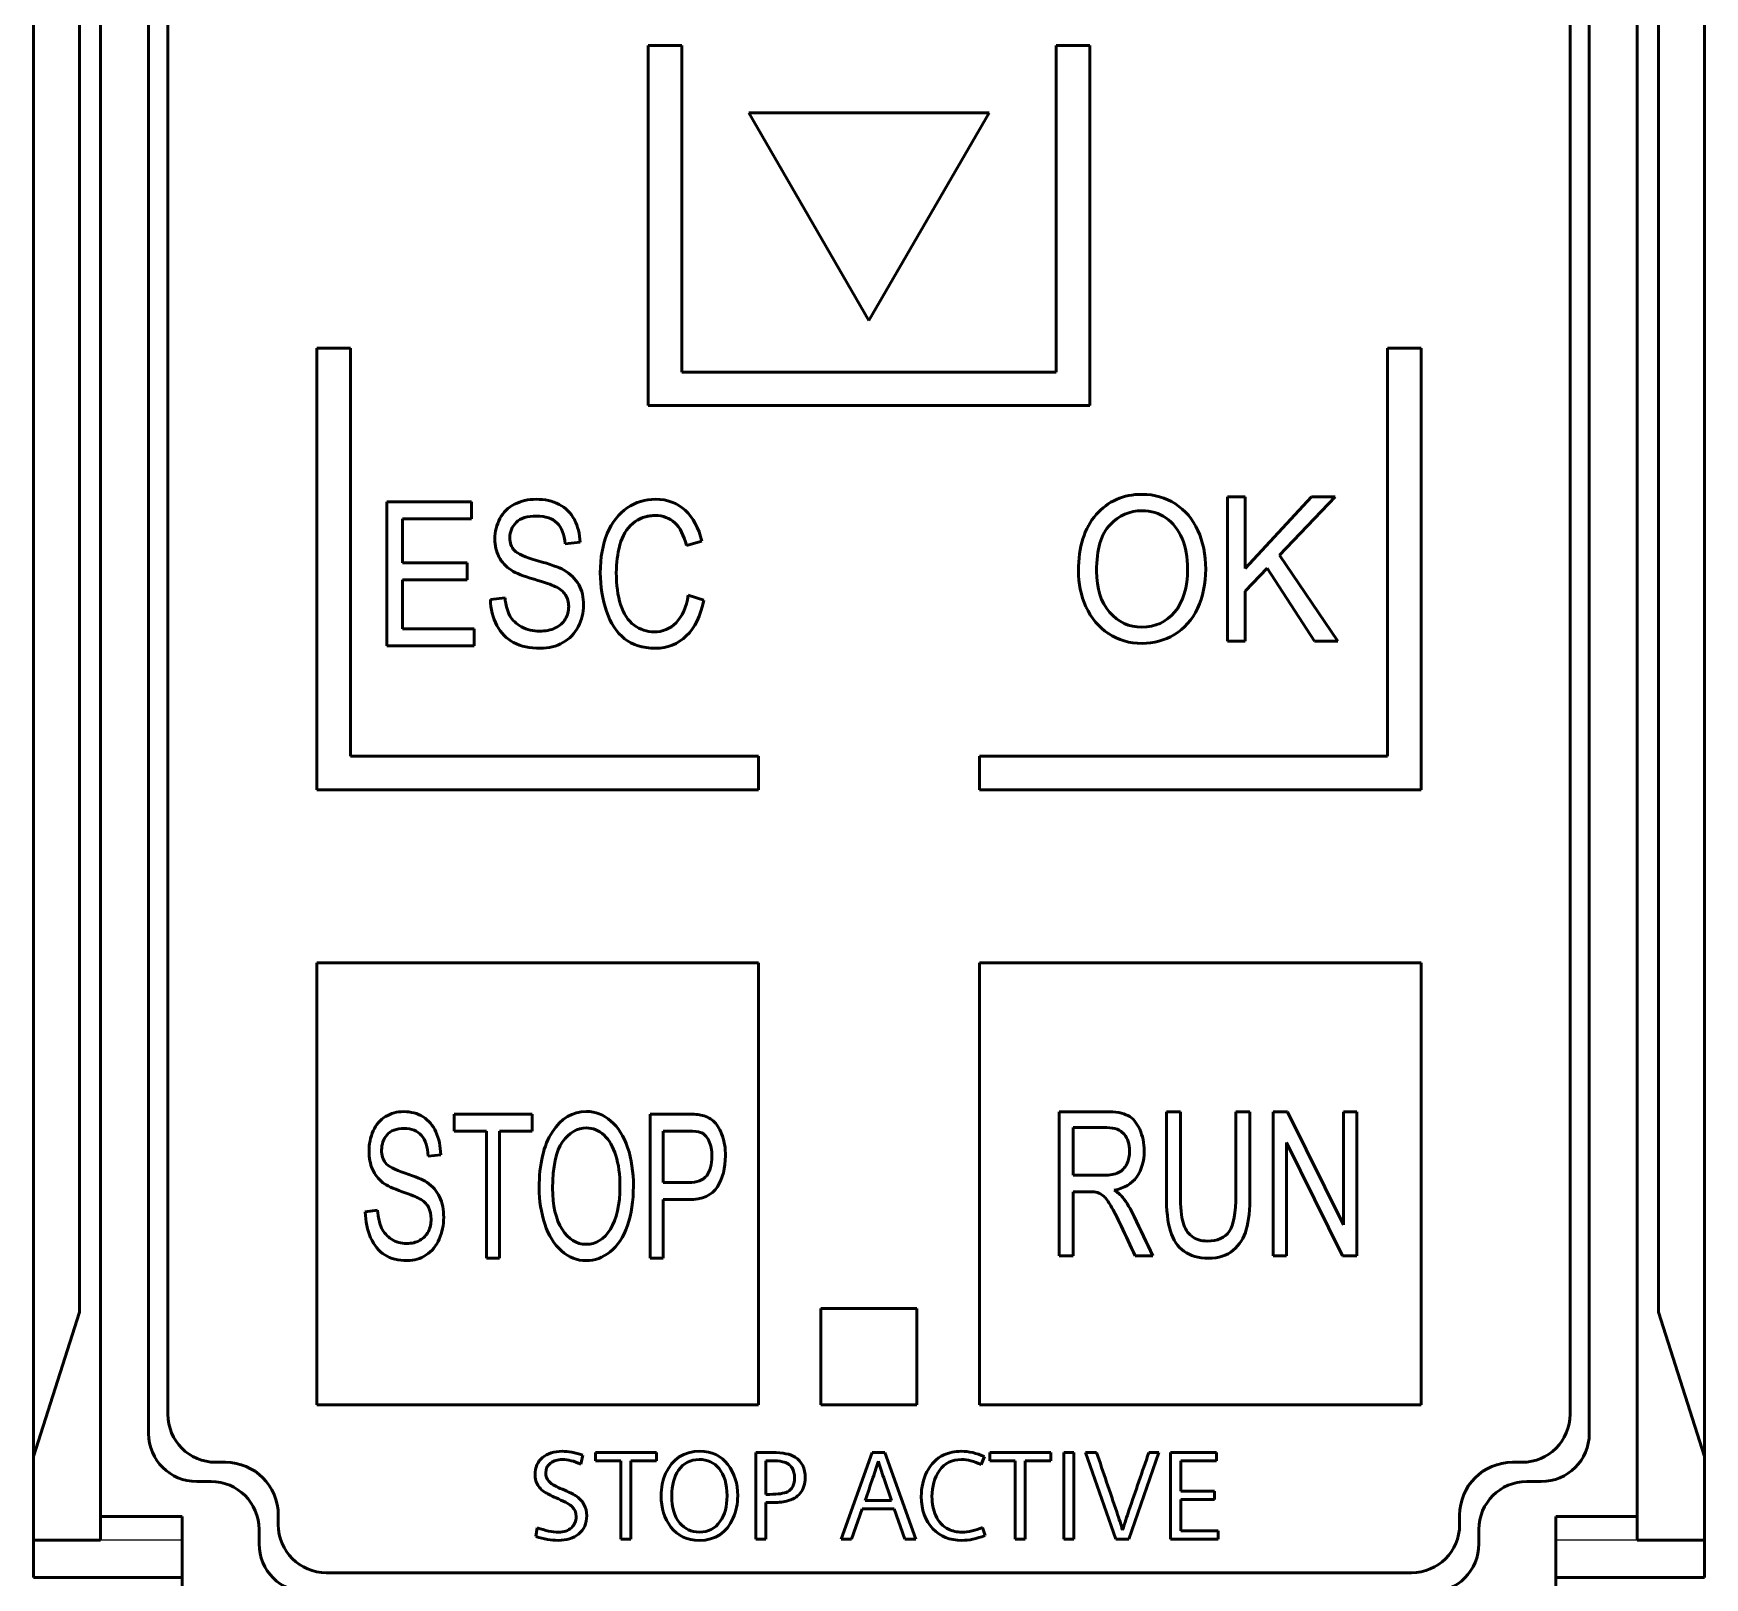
# Model space of a CAD drawing. Header units: millimetres. Extents: x 6750 to 121550, y -28210 to 66060.
# Drawn here: x 15995.78 to 16030.58, y 16086.53 to 16118.68 of the extents above; entities that cross this region are included whole.
import ezdxf

# ---------------------------------------------------------------- set-up
doc = ezdxf.new("R2010")
doc.units = ezdxf.units.MM
doc.layers.add('1', color=7, linetype='Continuous')

# ---------------------------------------------------------------- blocks, each defined once
blk = doc.blocks.new('s7-1513')
at = {"layer": '1', "color": 7, "linetype": 'Continuous', "lineweight": 50}
for p, q in [((15387.52, 16277.679), (15387.52, 16330.509)), ((15419.52, 16277.679), (15419.52, 16330.509)), ((15386.12, 16278.933), (15386.12, 16329.585)), ((15420.92, 16329.585), (15420.92, 16278.933)), ((15388.52, 16328.509), (15388.52, 16279.409)), ((15418.52, 16279.409), (15418.52, 16328.509)), ((15388.92, 16328.109), (15388.92, 16279.809)), ((15418.12, 16279.809), (15418.12, 16328.109)), ((15387.08, 16281.933), (15387.08, 16314.549)), ((15419.96, 16281.933), (15419.96, 16314.549)), ((15398.92, 16308.309), (15399.62, 16308.309)), ((15398.92, 16300.809), (15398.92, 16308.309)), ((15399.62, 16308.309), (15399.62, 16301.509)), ((15407.42, 16301.509), (15407.42, 16308.309)), ((15407.42, 16308.309), (15408.12, 16308.309)), ((15408.12, 16308.309), (15408.12, 16300.809)), ((15401.02, 16306.909), (15403.52, 16302.579)), ((15406.02, 16306.909), (15401.02, 16306.909)), ((15403.52, 16302.579), (15406.02, 16306.909)), ((15392.02, 16302.009), (15392.02, 16292.809)), ((15392.72, 16302.009), (15392.02, 16302.009)), ((15392.72, 16293.509), (15392.72, 16302.009)), ((15415.02, 16302.009), (15414.32, 16302.009)), ((15414.32, 16302.009), (15414.32, 16293.509)), ((15415.02, 16292.809), (15415.02, 16302.009)), ((15399.62, 16301.509), (15407.42, 16301.509)), ((15408.12, 16300.809), (15398.92, 16300.809)), ((15393.481, 16295.809), (15393.481, 16298.809)), ((15393.481, 16298.809), (15395.244, 16298.809)), ((15395.244, 16298.809), (15395.244, 16298.455)), ((15410.989, 16298.909), (15411.356, 16298.909)), ((15410.989, 16295.909), (15410.989, 16298.909)), ((15411.356, 16297.421), (15412.733, 16298.909)), ((15411.356, 16298.909), (15411.356, 16297.421)), ((15412.067, 16297.694), (15413.23, 16298.909)), ((15413.23, 16298.909), (15412.067, 16297.694)), ((15412.733, 16298.909), (15413.23, 16298.909)), ((15413.23, 16298.909), (15413.23, 16298.909)), ((15393.803, 16298.455), (15393.803, 16298.455)), ((15393.803, 16298.455), (15395.244, 16298.455)), ((15393.803, 16298.455), (15393.803, 16297.536)), ((15395.244, 16298.455), (15393.803, 16298.455)), ((15395.244, 16298.455), (15395.244, 16298.455)), ((15395.729, 16298.033), (15395.729, 16298.033)), ((15397.195, 16297.935), (15397.504, 16297.964)), ((15397.504, 16297.964), (15397.195, 16297.935)), ((15397.195, 16297.935), (15397.195, 16297.935)), ((15397.504, 16297.964), (15397.504, 16297.964)), ((15399.721, 16297.895), (15400.039, 16297.987)), ((15400.039, 16297.987), (15399.721, 16297.895)), ((15399.721, 16297.895), (15399.721, 16297.895)), ((15400.039, 16297.987), (15400.039, 16297.987)), ((15393.803, 16297.536), (15395.152, 16297.536)), ((15395.152, 16297.536), (15395.152, 16297.184)), ((15412.067, 16297.694), (15413.281, 16295.909)), ((15396.076, 16297.381), (15396.076, 16297.381)), ((15397.925, 16297.332), (15397.925, 16297.332)), ((15407.881, 16297.37), (15407.881, 16297.37)), ((15410.532, 16297.405), (15410.532, 16297.405)), ((15411.356, 16296.949), (15411.81, 16297.427)), ((15411.81, 16297.427), (15411.356, 16296.949)), ((15411.81, 16297.427), (15412.797, 16295.909)), ((15411.81, 16297.427), (15411.81, 16297.427)), ((15412.797, 16295.909), (15411.81, 16297.427)), ((15393.803, 16297.184), (15393.803, 16297.184)), ((15393.803, 16297.184), (15395.152, 16297.184)), ((15393.803, 16297.184), (15393.803, 16296.163)), ((15395.152, 16297.184), (15393.803, 16297.184)), ((15395.152, 16297.184), (15395.152, 16297.184)), ((15396.98, 16297.047), (15396.98, 16297.047)), ((15399.758, 16296.861), (15400.081, 16296.761)), ((15411.356, 16296.949), (15411.356, 16296.949)), ((15411.356, 16296.949), (15411.356, 16295.909)), ((15395.637, 16296.773), (15395.941, 16296.806)), ((15395.637, 16296.773), (15395.637, 16296.773)), ((15397.577, 16296.656), (15397.577, 16296.656)), ((15400.081, 16296.761), (15400.081, 16296.761)), ((15408.039, 16296.621), (15408.039, 16296.621)), ((15393.803, 16296.163), (15395.3, 16296.163)), ((15395.3, 16296.163), (15395.3, 16295.809)), ((15395.77, 16296.234), (15395.77, 16296.234)), ((15393.481, 16295.809), (15395.3, 16295.809)), ((15395.3, 16295.809), (15393.481, 16295.809)), ((15393.481, 16295.809), (15393.481, 16295.809)), ((15395.3, 16295.809), (15395.3, 16295.809)), ((15410.989, 16295.909), (15410.989, 16295.909)), ((15410.989, 16295.909), (15411.356, 16295.909)), ((15411.356, 16295.909), (15410.989, 16295.909)), ((15411.356, 16295.909), (15411.356, 16295.909)), ((15412.797, 16295.909), (15413.281, 16295.909)), ((15412.797, 16295.909), (15412.797, 16295.909)), ((15413.281, 16295.909), (15412.797, 16295.909)), ((15413.281, 16295.909), (15413.281, 16295.909)), ((15401.22, 16293.509), (15392.72, 16293.509)), ((15401.22, 16292.809), (15401.22, 16293.509)), ((15414.32, 16293.509), (15405.82, 16293.509)), ((15405.82, 16293.509), (15405.82, 16292.809)), ((15392.02, 16292.809), (15401.22, 16292.809)), ((15405.82, 16292.809), (15415.02, 16292.809)), ((15392.02, 16289.209), (15392.02, 16280.009)), ((15401.22, 16289.209), (15392.02, 16289.209)), ((15401.22, 16280.009), (15401.22, 16289.209)), ((15405.82, 16289.209), (15405.82, 16280.009)), ((15415.02, 16289.209), (15405.82, 16289.209)), ((15415.02, 16280.009), (15415.02, 16289.209)), ((15396.508, 16286.059), (15394.881, 16286.059)), ((15394.881, 16286.059), (15394.881, 16285.705)), ((15396.508, 16285.705), (15396.508, 16286.059)), ((15398.964, 16286.059), (15398.964, 16283.059)), ((15407.481, 16286.109), (15407.481, 16283.109)), ((15410.005, 16286.109), (15409.713, 16286.109)), ((15410.005, 16286.109), (15410.005, 16286.109)), ((15411.453, 16286.109), (15411.16, 16286.109)), ((15411.16, 16286.109), (15411.16, 16284.378)), ((15411.453, 16286.109), (15411.453, 16286.109)), ((15411.937, 16286.109), (15411.937, 16283.109)), ((15412.238, 16286.109), (15411.937, 16286.109)), ((15413.4, 16283.754), (15412.238, 16286.109)), ((15413.681, 16286.109), (15413.4, 16286.109)), ((15413.4, 16286.109), (15413.4, 16283.754)), ((15413.681, 16283.109), (15413.681, 16286.109)), ((15395.557, 16285.705), (15394.881, 16285.705)), ((15394.881, 16285.705), (15394.881, 16285.705)), ((15394.881, 16285.705), (15395.557, 16285.705)), ((15395.557, 16285.705), (15395.557, 16285.705)), ((15395.557, 16285.705), (15395.557, 16283.059)), ((15395.829, 16285.705), (15395.829, 16285.705)), ((15396.508, 16285.705), (15395.829, 16285.705)), ((15395.829, 16285.705), (15396.508, 16285.705)), ((15395.829, 16283.059), (15395.829, 16285.705)), ((15396.508, 16285.705), (15396.508, 16285.705)), ((15399.236, 16284.633), (15399.236, 16285.705)), ((15407.773, 16284.785), (15407.773, 16285.778)), ((15412.218, 16283.109), (15412.218, 16285.467)), ((15412.218, 16285.467), (15412.218, 16285.467)), ((15413.38, 16283.109), (15412.218, 16285.467)), ((15412.218, 16285.467), (15413.38, 16283.109)), ((15393.109, 16285.283), (15393.109, 16285.283)), ((15394.602, 16285.214), (15394.342, 16285.185)), ((15394.342, 16285.185), (15394.602, 16285.214)), ((15394.342, 16285.185), (15394.342, 16285.185)), ((15394.602, 16285.214), (15394.602, 16285.214)), ((15400.531, 16285.191), (15400.531, 16285.191)), ((15409.25, 16285.29), (15409.25, 16285.29)), ((15393.4, 16284.631), (15393.4, 16284.631)), ((15396.652, 16284.52), (15396.652, 16284.52)), ((15398.615, 16284.555), (15398.615, 16284.555)), ((15407.773, 16283.109), (15407.773, 16284.441)), ((15408.276, 16284.427), (15408.276, 16284.427)), ((15411.453, 16284.376), (15411.453, 16284.376)), ((15393.287, 16284.056), (15393.031, 16284.023)), ((15393.031, 16284.023), (15393.031, 16284.023)), ((15394.161, 16284.297), (15394.161, 16284.297)), ((15399.236, 16283.059), (15399.236, 16284.279)), ((15394.664, 16283.906), (15394.664, 16283.906)), ((15396.77, 16283.771), (15396.77, 16283.771)), ((15393.143, 16283.484), (15393.143, 16283.484)), ((15395.829, 16283.059), (15395.557, 16283.059)), ((15395.557, 16283.059), (15395.829, 16283.059)), ((15395.557, 16283.059), (15395.557, 16283.059)), ((15395.829, 16283.059), (15395.829, 16283.059)), ((15399.236, 16283.059), (15398.964, 16283.059)), ((15398.964, 16283.059), (15399.236, 16283.059)), ((15398.964, 16283.059), (15398.964, 16283.059)), ((15399.236, 16283.059), (15399.236, 16283.059)), ((15407.773, 16283.109), (15407.481, 16283.109)), ((15407.481, 16283.109), (15407.481, 16283.109)), ((15407.481, 16283.109), (15407.773, 16283.109)), ((15407.773, 16283.109), (15407.773, 16283.109)), ((15409.431, 16283.109), (15409.062, 16283.109)), ((15409.062, 16283.109), (15409.062, 16283.109)), ((15409.062, 16283.109), (15409.431, 16283.109)), ((15409.431, 16283.109), (15409.431, 16283.109)), ((15411.937, 16283.109), (15411.937, 16283.109)), ((15412.218, 16283.109), (15411.937, 16283.109)), ((15411.937, 16283.109), (15412.218, 16283.109)), ((15412.218, 16283.109), (15412.218, 16283.109)), ((15413.681, 16283.109), (15413.38, 16283.109)), ((15413.38, 16283.109), (15413.681, 16283.109)), ((15413.38, 16283.109), (15413.38, 16283.109)), ((15413.681, 16283.109), (15413.681, 16283.109)), ((15387.08, 16281.933), (15386.12, 16278.933)), ((15402.52, 16282.009), (15402.52, 16280.009)), ((15404.52, 16282.009), (15402.52, 16282.009)), ((15404.52, 16280.009), (15404.52, 16282.009)), ((15420.92, 16278.933), (15419.96, 16281.933)), ((15392.02, 16280.009), (15401.22, 16280.009)), ((15402.52, 16280.009), (15404.52, 16280.009)), ((15405.82, 16280.009), (15415.02, 16280.009)), ((15386.12, 16277.19), (15386.12, 16278.933)), ((15389.92, 16278.809), (15390.12, 16278.809)), ((15397.517, 16278.771), (15397.559, 16278.958)), ((15397.559, 16278.958), (15397.517, 16278.771)), ((15397.517, 16278.771), (15397.517, 16278.771)), ((15397.559, 16278.958), (15397.559, 16278.958)), ((15397.825, 16279.013), (15399.094, 16279.013)), ((15397.825, 16278.841), (15397.825, 16279.013)), ((15397.825, 16278.841), (15398.352, 16278.841)), ((15397.825, 16278.841), (15397.825, 16278.841)), ((15398.352, 16278.841), (15397.825, 16278.841)), ((15398.352, 16278.841), (15398.352, 16278.841)), ((15398.352, 16277.209), (15398.352, 16278.841)), ((15398.56, 16278.841), (15398.56, 16278.841)), ((15398.56, 16278.841), (15399.094, 16278.841)), ((15399.094, 16278.841), (15398.56, 16278.841)), ((15398.56, 16278.841), (15398.56, 16277.209)), ((15399.094, 16279.013), (15399.094, 16278.841)), ((15399.094, 16278.841), (15399.094, 16278.841)), ((15401.162, 16277.209), (15401.162, 16279.013)), ((15401.371, 16278.841), (15401.371, 16278.142)), ((15402.944, 16277.209), (15403.585, 16279.013)), ((15403.585, 16279.013), (15403.849, 16279.013)), ((15403.715, 16278.835), (15403.715, 16278.835)), ((15403.849, 16279.013), (15404.495, 16277.209)), ((15405.859, 16278.76), (15405.926, 16278.927)), ((15405.926, 16278.927), (15405.859, 16278.76)), ((15405.859, 16278.76), (15405.859, 16278.76)), ((15405.926, 16278.927), (15405.926, 16278.927)), ((15406.036, 16279.013), (15407.305, 16279.013)), ((15406.036, 16278.841), (15406.036, 16279.013)), ((15406.036, 16278.841), (15406.563, 16278.841)), ((15406.036, 16278.841), (15406.036, 16278.841)), ((15406.563, 16278.841), (15406.036, 16278.841)), ((15406.563, 16278.841), (15406.563, 16278.841)), ((15406.563, 16277.209), (15406.563, 16278.841)), ((15406.772, 16278.841), (15406.772, 16278.841)), ((15406.772, 16278.841), (15407.305, 16278.841)), ((15406.772, 16278.841), (15406.772, 16277.209)), ((15407.305, 16278.841), (15406.772, 16278.841)), ((15407.305, 16279.013), (15407.305, 16278.841)), ((15407.305, 16278.841), (15407.305, 16278.841)), ((15407.576, 16277.209), (15407.576, 16279.013)), ((15407.576, 16279.013), (15407.785, 16279.013)), ((15407.785, 16279.013), (15407.785, 16277.209)), ((15408.029, 16279.013), (15408.658, 16277.209)), ((15408.029, 16279.013), (15408.029, 16279.013)), ((15408.029, 16279.013), (15408.259, 16279.013)), ((15408.658, 16277.209), (15408.029, 16279.013)), ((15408.929, 16277.209), (15409.557, 16279.013)), ((15409.557, 16279.013), (15408.929, 16277.209)), ((15409.348, 16279.013), (15409.557, 16279.013)), ((15409.557, 16279.013), (15409.557, 16279.013)), ((15409.802, 16279.013), (15410.755, 16279.013)), ((15409.802, 16277.209), (15409.802, 16279.013)), ((15410.011, 16278.841), (15410.011, 16278.841)), ((15410.011, 16278.841), (15410.755, 16278.841)), ((15410.011, 16278.841), (15410.011, 16278.21)), ((15410.755, 16278.841), (15410.011, 16278.841)), ((15410.755, 16279.013), (15410.755, 16278.841)), ((15410.755, 16278.841), (15410.755, 16278.841)), ((15416.92, 16278.809), (15417.12, 16278.809)), ((15420.92, 16277.19), (15420.92, 16278.933)), ((15389.52, 16278.409), (15389.82, 16278.409)), ((15396.568, 16278.551), (15396.568, 16278.551)), ((15402.192, 16278.487), (15402.192, 16278.487)), ((15403.826, 16278.487), (15403.986, 16278.012)), ((15403.826, 16278.487), (15403.826, 16278.487)), ((15403.986, 16278.012), (15403.826, 16278.487)), ((15417.22, 16278.409), (15417.52, 16278.409)), ((15396.79, 16278.174), (15396.79, 16278.174)), ((15399.192, 16278.112), (15399.192, 16278.112)), ((15400.787, 16278.112), (15400.787, 16278.112)), ((15401.371, 16278.142), (15401.456, 16278.142)), ((15402.09, 16278.165), (15402.09, 16278.165)), ((15404.61, 16278.098), (15404.61, 16278.098)), ((15410.011, 16278.21), (15410.718, 16278.21)), ((15410.718, 16278.21), (15410.718, 16278.038)), ((15391.22, 16277.709), (15391.22, 16277.509)), ((15397.341, 16277.884), (15397.341, 16277.884)), ((15401.371, 16277.97), (15401.371, 16277.209)), ((15403.155, 16277.209), (15403.376, 16277.841)), ((15403.376, 16277.841), (15403.155, 16277.209)), ((15403.376, 16277.841), (15404.048, 16277.841)), ((15403.376, 16277.841), (15403.376, 16277.841)), ((15404.048, 16277.841), (15403.376, 16277.841)), ((15403.439, 16278.012), (15403.986, 16278.012)), ((15404.048, 16277.841), (15404.27, 16277.209)), ((15404.27, 16277.209), (15404.048, 16277.841)), ((15404.048, 16277.841), (15404.048, 16277.841)), ((15410.011, 16278.038), (15410.011, 16278.038)), ((15410.011, 16278.038), (15410.718, 16278.038)), ((15410.011, 16278.038), (15410.011, 16277.381)), ((15410.718, 16278.038), (15410.011, 16278.038)), ((15410.718, 16278.038), (15410.718, 16278.038)), ((15415.82, 16277.509), (15415.82, 16277.709)), ((15389.22, 16277.679), (15387.52, 16277.679)), ((15389.22, 16277.679), (15389.22, 16275.109)), ((15390.82, 16277.409), (15390.82, 16277.109)), ((15396.586, 16277.264), (15396.613, 16277.446)), ((15397.643, 16277.694), (15397.643, 16277.694)), ((15399.397, 16277.46), (15399.397, 16277.46)), ((15405.884, 16277.451), (15405.937, 16277.284)), ((15410.011, 16277.381), (15410.793, 16277.381)), ((15410.793, 16277.381), (15410.793, 16277.209)), ((15416.22, 16277.109), (15416.22, 16277.409)), ((15417.82, 16277.679), (15417.82, 16275.109)), ((15419.52, 16277.679), (15417.82, 16277.679)), ((15386.12, 16276.409), (15386.12, 16277.19)), ((15387.52, 16277.19), (15386.12, 16277.19)), ((15396.586, 16277.264), (15396.586, 16277.264)), ((15398.352, 16277.209), (15398.352, 16277.209)), ((15398.352, 16277.209), (15398.56, 16277.209)), ((15398.56, 16277.209), (15398.352, 16277.209)), ((15398.56, 16277.209), (15398.56, 16277.209)), ((15401.162, 16277.209), (15401.162, 16277.209)), ((15401.162, 16277.209), (15401.371, 16277.209)), ((15401.371, 16277.209), (15401.162, 16277.209)), ((15401.371, 16277.209), (15401.371, 16277.209)), ((15402.944, 16277.209), (15402.944, 16277.209)), ((15402.944, 16277.209), (15403.155, 16277.209)), ((15403.155, 16277.209), (15402.944, 16277.209)), ((15403.155, 16277.209), (15403.155, 16277.209)), ((15404.27, 16277.209), (15404.495, 16277.209)), ((15404.495, 16277.209), (15404.27, 16277.209)), ((15404.27, 16277.209), (15404.27, 16277.209)), ((15404.495, 16277.209), (15404.495, 16277.209)), ((15405.937, 16277.284), (15405.937, 16277.284)), ((15406.563, 16277.209), (15406.772, 16277.209)), ((15406.772, 16277.209), (15406.563, 16277.209)), ((15406.563, 16277.209), (15406.563, 16277.209)), ((15406.772, 16277.209), (15406.772, 16277.209)), ((15407.576, 16277.209), (15407.785, 16277.209)), ((15407.785, 16277.209), (15407.576, 16277.209)), ((15407.576, 16277.209), (15407.576, 16277.209)), ((15407.785, 16277.209), (15407.785, 16277.209)), ((15408.658, 16277.209), (15408.929, 16277.209)), ((15408.658, 16277.209), (15408.658, 16277.209)), ((15408.929, 16277.209), (15408.658, 16277.209)), ((15408.929, 16277.209), (15408.929, 16277.209)), ((15409.802, 16277.209), (15409.802, 16277.209)), ((15409.802, 16277.209), (15410.793, 16277.209)), ((15410.793, 16277.209), (15409.802, 16277.209)), ((15410.793, 16277.209), (15410.793, 16277.209)), ((15420.92, 16277.19), (15419.52, 16277.19)), ((15420.92, 16276.409), (15420.92, 16277.19)), ((15386.12, 16276.409), (15389.22, 16276.409)), ((15392.22, 16276.509), (15414.82, 16276.509)), ((15417.82, 16276.409), (15420.92, 16276.409))]:
    blk.add_line(p, q, dxfattribs=at)
for centre, radius, start, end in [((15389.92, 16279.809), 1, 180, 270), ((15417.12, 16279.809), 1, 270, 0), ((15389.52, 16279.409), 1, 180, 270), ((15417.52, 16279.409), 1, 270, 0), ((15390.12, 16277.709), 1.1, 0, 90), ((15416.92, 16277.709), 1.1, 90, 180), ((15389.82, 16277.409), 1, 0, 90), ((15417.22, 16277.409), 1, 90, 180), ((15392.22, 16277.509), 1, 180, 270), ((15414.82, 16277.509), 1, 270, 0), ((15391.82, 16277.109), 1, 180, 270), ((15415.22, 16277.109), 1, 270, 0)]:
    blk.add_arc(centre, radius, start, end, dxfattribs=at)
for points, knots in [([(15408.039, 16296.621), (15407.933, 16296.857), (15407.881, 16297.107), (15407.881, 16297.868), (15408.004, 16298.258), (15408.498, 16298.822), (15408.817, 16298.962), (15409.464, 16298.963), (15409.695, 16298.896), (15410.105, 16298.631), (15410.262, 16298.447), (15410.37, 16298.21)], [0, 0, 0, 0, 0.137771, 0.137771, 0.398219, 0.398219, 0.658927, 0.658927, 0.82958, 0.82958, 1, 1, 1, 1]), ([(15396.076, 16297.381), (15395.959, 16297.456), (15395.873, 16297.549), (15395.758, 16297.771), (15395.729, 16297.896), (15395.729, 16298.185), (15395.764, 16298.327), (15395.904, 16298.59), (15396.006, 16298.69), (15396.275, 16298.826), (15396.424, 16298.86), (15396.769, 16298.86), (15396.928, 16298.825), (15397.204, 16298.681), (15397.31, 16298.576), (15397.459, 16298.297), (15397.499, 16298.14), (15397.504, 16297.964)], [0, 0, 0, 0, 0.1113, 0.1113, 0.222397, 0.222397, 0.344902, 0.344902, 0.467853, 0.467853, 0.591032, 0.591032, 0.727354, 0.727354, 0.863677, 0.863677, 1, 1, 1, 1]), ([(15400.081, 16296.761), (15400.013, 16296.435), (15399.892, 16296.186), (15399.54, 16295.843), (15399.325, 16295.758), (15398.808, 16295.758), (15398.595, 16295.824), (15398.265, 16296.087), (15398.14, 16296.278), (15397.968, 16296.777), (15397.925, 16297.045), (15397.925, 16297.644), (15397.974, 16297.917), (15398.168, 16298.382), (15398.306, 16298.558), (15398.664, 16298.8), (15398.861, 16298.86), (15399.32, 16298.86), (15399.525, 16298.784), (15399.858, 16298.478), (15399.974, 16298.264), (15400.039, 16297.987)], [0, 0, 0, 0, 0.090289, 0.090289, 0.180709, 0.180709, 0.274327, 0.274327, 0.368115, 0.368115, 0.461846, 0.461846, 0.564006, 0.564006, 0.666089, 0.666089, 0.768172, 0.768172, 0.883992, 0.883992, 1, 1, 1, 1]), ([(15409.886, 16296.513), (15410.064, 16296.723), (15410.154, 16297.021), (15410.154, 16297.651), (15410.116, 16297.864), (15409.963, 16298.228), (15409.851, 16298.37), (15409.558, 16298.571), (15409.393, 16298.621), (15408.95, 16298.621), (15408.727, 16298.524), (15408.54, 16298.331)], [0, 0, 0, 0, 0.264413, 0.264413, 0.43172, 0.43172, 0.598363, 0.598363, 0.764682, 0.764682, 1, 1, 1, 1]), ([(15397.195, 16297.935), (15397.178, 16298.125), (15397.122, 16298.268), (15396.93, 16298.462), (15396.789, 16298.51), (15396.406, 16298.51), (15396.264, 16298.466), (15396.085, 16298.291), (15396.041, 16298.184), (15396.041, 16297.952), (15396.072, 16297.864), (15396.198, 16297.725), (15396.36, 16297.653), (15396.884, 16297.507), (15397.064, 16297.443), (15397.304, 16297.309), (15397.408, 16297.206), (15397.544, 16296.96), (15397.577, 16296.817), (15397.577, 16296.497), (15397.54, 16296.346), (15397.392, 16296.064), (15397.285, 16295.954), (15397.007, 16295.797), (15396.85, 16295.758), (15396.455, 16295.758), (15396.27, 16295.798), (15395.972, 16295.956), (15395.855, 16296.075), (15395.77, 16296.234)], [0, 0, 0, 0, 0.06057, 0.06057, 0.121335, 0.121335, 0.184524, 0.184524, 0.247712, 0.247712, 0.302768, 0.302768, 0.356974, 0.356974, 0.411084, 0.411084, 0.489785, 0.489785, 0.568352, 0.568352, 0.64632, 0.64632, 0.724401, 0.724401, 0.802482, 0.802482, 0.90137, 0.90137, 1, 1, 1, 1]), ([(15399.721, 16297.895), (15399.665, 16298.113), (15399.583, 16298.272), (15399.368, 16298.471), (15399.232, 16298.521), (15398.882, 16298.521), (15398.726, 16298.465), (15398.474, 16298.245), (15398.385, 16298.096), (15398.283, 16297.723), (15398.258, 16297.532), (15398.258, 16297.079), (15398.288, 16296.856), (15398.409, 16296.475), (15398.503, 16296.333), (15398.758, 16296.145), (15398.896, 16296.098), (15399.225, 16296.098), (15399.378, 16296.162), (15399.504, 16296.29)], [0, 0, 0, 0, 0.085082, 0.085082, 0.17062, 0.17062, 0.268713, 0.268713, 0.366807, 0.366807, 0.465201, 0.465201, 0.591622, 0.591622, 0.718138, 0.718138, 0.844976, 0.844976, 1, 1, 1, 1]), ([(15398.675, 16298.412), (15398.786, 16298.485), (15398.918, 16298.521), (15399.232, 16298.521), (15399.368, 16298.471), (15399.583, 16298.272), (15399.665, 16298.113), (15399.721, 16297.895)], [0, 0, 0, 0, 0.317522, 0.317522, 0.659672, 0.659672, 1, 1, 1, 1]), ([(15408.54, 16298.331), (15408.353, 16298.138), (15408.259, 16297.816), (15408.259, 16297.003), (15408.349, 16296.718), (15408.708, 16296.302), (15408.933, 16296.198), (15409.48, 16296.198), (15409.708, 16296.303), (15409.886, 16296.513)], [0, 0, 0, 0, 0.29279, 0.29279, 0.527102, 0.527102, 0.761098, 0.761098, 1, 1, 1, 1]), ([(15410.37, 16298.21), (15410.478, 16297.974), (15410.532, 16297.705), (15410.532, 16297.101), (15410.475, 16296.829), (15410.248, 16296.348), (15410.087, 16296.166), (15409.672, 16295.919), (15409.447, 16295.858), (15408.945, 16295.858), (15408.712, 16295.926), (15408.301, 16296.199), (15408.146, 16296.385), (15408.039, 16296.621)], [0, 0, 0, 0, 0.15982, 0.15982, 0.321927, 0.321927, 0.484374, 0.484374, 0.647148, 0.647148, 0.823743, 0.823743, 1, 1, 1, 1]), ([(15396.076, 16297.381), (15396.165, 16297.322), (15396.322, 16297.26), (15396.77, 16297.127), (15396.915, 16297.079), (15396.98, 16297.047)], [0, 0, 0, 0, 0.5, 0.5, 1, 1, 1, 1]), ([(15396.98, 16297.047), (15396.915, 16297.079), (15396.77, 16297.127), (15396.322, 16297.26), (15396.165, 16297.322), (15396.076, 16297.381)], [0, 0, 0, 0, 0.5, 0.5, 1, 1, 1, 1]), ([(15395.941, 16296.806), (15395.955, 16296.656), (15395.989, 16296.532), (15396.094, 16296.34), (15396.176, 16296.262), (15396.398, 16296.144), (15396.522, 16296.114), (15396.784, 16296.114), (15396.893, 16296.136), (15397.081, 16296.227), (15397.151, 16296.288), (15397.243, 16296.445), (15397.267, 16296.531), (15397.267, 16296.718), (15397.244, 16296.8), (15397.155, 16296.94), (15397.083, 16297), (15396.98, 16297.047)], [0, 0, 0, 0, 0.133443, 0.133443, 0.267837, 0.267837, 0.402542, 0.402542, 0.522225, 0.522225, 0.641091, 0.641091, 0.759956, 0.759956, 0.879603, 0.879603, 1, 1, 1, 1]), ([(15394.602, 16285.214), (15394.598, 16285.39), (15394.564, 16285.547), (15394.439, 16285.826), (15394.35, 16285.931), (15394.117, 16286.075), (15393.983, 16286.11), (15393.693, 16286.11), (15393.568, 16286.076), (15393.342, 16285.94), (15393.256, 16285.84), (15393.138, 16285.577), (15393.109, 16285.435), (15393.109, 16285.146), (15393.133, 16285.021), (15393.229, 16284.799), (15393.302, 16284.706), (15393.4, 16284.631)], [0, 0, 0, 0, 0.136377, 0.136377, 0.272754, 0.272754, 0.409131, 0.409131, 0.532358, 0.532358, 0.655289, 0.655289, 0.777744, 0.777744, 0.888795, 0.888795, 1, 1, 1, 1]), ([(15398.495, 16285.36), (15398.415, 16285.597), (15398.299, 16285.781), (15397.995, 16286.046), (15397.824, 16286.113), (15397.345, 16286.112), (15397.109, 16285.972), (15396.744, 16285.408), (15396.652, 16285.018), (15396.652, 16284.257), (15396.691, 16284.007), (15396.77, 16283.771)], [0, 0, 0, 0, 0.170309, 0.170309, 0.340958, 0.340958, 0.601662, 0.601662, 0.862188, 0.862188, 1, 1, 1, 1]), ([(15400.05, 16286.03), (15399.978, 16286.049), (15399.875, 16286.059), (15399.48, 16286.059), (15399.222, 16286.059), (15398.964, 16286.059)], [0, 0, 0, 0, 0.34599, 0.34599, 1, 1, 1, 1]), ([(15408.626, 16284.474), (15408.839, 16284.514), (15408.995, 16284.606), (15409.199, 16284.898), (15409.25, 16285.078), (15409.25, 16285.455), (15409.219, 16285.606), (15409.096, 16285.879), (15409.014, 16285.974), (15408.809, 16286.082), (15408.659, 16286.109), (15408.134, 16286.109), (15407.808, 16286.109), (15407.481, 16286.109)], [0, 0, 0, 0, 0.178683, 0.178683, 0.3566, 0.3566, 0.494924, 0.494924, 0.633075, 0.633075, 0.771226, 0.771226, 1, 1, 1, 1]), ([(15409.713, 16286.109), (15409.713, 16285.531), (15409.713, 16284.954), (15409.713, 16284.058), (15409.741, 16283.807), (15409.854, 16283.44), (15409.948, 16283.3), (15410.211, 16283.106), (15410.381, 16283.058), (15410.801, 16283.058), (15410.974, 16283.114), (15411.237, 16283.336), (15411.328, 16283.48), (15411.428, 16283.835), (15411.453, 16284.074), (15411.453, 16284.954), (15411.453, 16285.531), (15411.453, 16286.109)], [0, 0, 0, 0, 0.18428, 0.18428, 0.285491, 0.285491, 0.386772, 0.386772, 0.488053, 0.488053, 0.592208, 0.592208, 0.696364, 0.696364, 0.80045, 0.80045, 1, 1, 1, 1]), ([(15411.16, 16284.378), (15411.16, 16284.001), (15411.115, 16283.747), (15410.931, 16283.483), (15410.778, 16283.416), (15410.437, 16283.416), (15410.33, 16283.449), (15410.156, 16283.583), (15410.095, 16283.678), (15410.024, 16283.925), (15410.005, 16284.117), (15410.005, 16284.955), (15410.005, 16285.532), (15410.005, 16286.109)], [0, 0, 0, 0, 0.19951, 0.19951, 0.398394, 0.398394, 0.514132, 0.514132, 0.629492, 0.629492, 0.744851, 0.744851, 1, 1, 1, 1]), ([(15393.143, 16283.484), (15393.215, 16283.325), (15393.313, 16283.206), (15393.564, 16283.048), (15393.72, 16283.008), (15394.052, 16283.008), (15394.184, 16283.047), (15394.418, 16283.204), (15394.508, 16283.314), (15394.633, 16283.596), (15394.664, 16283.747), (15394.664, 16284.067), (15394.636, 16284.21), (15394.522, 16284.456), (15394.434, 16284.559), (15394.232, 16284.693), (15394.08, 16284.757), (15393.639, 16284.903), (15393.503, 16284.975), (15393.397, 16285.114), (15393.371, 16285.202), (15393.371, 16285.434), (15393.408, 16285.541), (15393.559, 16285.716), (15393.678, 16285.76), (15394, 16285.76), (15394.119, 16285.712), (15394.281, 16285.518), (15394.328, 16285.375), (15394.342, 16285.185)], [0, 0, 0, 0, 0.098732, 0.098732, 0.197701, 0.197701, 0.275847, 0.275847, 0.353992, 0.353992, 0.432051, 0.432051, 0.510711, 0.510711, 0.589473, 0.589473, 0.643566, 0.643566, 0.697753, 0.697753, 0.752719, 0.752719, 0.815806, 0.815806, 0.878893, 0.878893, 0.93956, 0.93956, 1, 1, 1, 1]), ([(15394.201, 16285.613), (15394.201, 16285.614), (15394.201, 16285.614), (15394.119, 16285.712), (15394, 16285.76), (15393.832, 16285.76), (15393.822, 16285.76), (15393.812, 16285.76)], [0, 0, 0, 0, 0.005093, 0.005093, 0.939776, 0.939776, 1, 1, 1, 1]), ([(15397.14, 16285.481), (15397.278, 16285.674), (15397.444, 16285.771), (15397.771, 16285.771), (15397.894, 16285.721), (15398.111, 16285.52), (15398.193, 16285.378), (15398.306, 16285.014), (15398.335, 16284.801), (15398.335, 16284.171), (15398.268, 16283.873), (15398.136, 16283.663)], [0, 0, 0, 0, 0.235221, 0.235221, 0.401472, 0.401472, 0.568191, 0.568191, 0.735533, 0.735533, 1, 1, 1, 1]), ([(15399.236, 16284.279), (15399.411, 16284.279), (15399.587, 16284.279), (15400.052, 16284.279), (15400.253, 16284.367), (15400.475, 16284.72), (15400.531, 16284.936), (15400.531, 16285.34), (15400.51, 16285.477), (15400.427, 16285.725), (15400.372, 16285.822), (15400.236, 16285.959), (15400.151, 16286.006), (15400.05, 16286.03)], [0, 0, 0, 0, 0.138344, 0.138344, 0.367042, 0.367042, 0.596556, 0.596556, 0.730946, 0.730946, 0.865473, 0.865473, 1, 1, 1, 1]), ([(15400.014, 16285.679), (15399.968, 16285.696), (15399.884, 16285.705), (15399.586, 16285.705), (15399.411, 16285.705), (15399.236, 16285.705)], [0, 0, 0, 0, 0.413696, 0.413696, 1, 1, 1, 1]), ([(15399.236, 16285.705), (15399.411, 16285.705), (15399.586, 16285.705), (15399.884, 16285.705), (15399.968, 16285.696), (15400.014, 16285.679)], [0, 0, 0, 0, 0.586304, 0.586304, 1, 1, 1, 1]), ([(15407.773, 16285.778), (15408.007, 16285.778), (15408.24, 16285.778), (15408.638, 16285.778), (15408.757, 16285.731), (15408.91, 16285.549), (15408.948, 16285.433), (15408.948, 16285.194), (15408.928, 16285.104), (15408.849, 16284.939), (15408.792, 16284.879), (15408.641, 16284.804), (15408.537, 16284.785), (15408.193, 16284.785), (15407.983, 16284.785), (15407.773, 16284.785)], [0, 0, 0, 0, 0.219229, 0.219229, 0.373128, 0.373128, 0.526418, 0.526418, 0.630153, 0.630153, 0.733887, 0.733887, 0.837622, 0.837622, 1, 1, 1, 1]), ([(15408.948, 16285.293), (15408.947, 16285.434), (15408.909, 16285.55), (15408.757, 16285.731), (15408.638, 16285.778), (15408.24, 16285.778), (15408.007, 16285.778), (15407.773, 16285.778)], [0, 0, 0, 0, 0.290146, 0.290146, 0.58293, 0.58293, 1, 1, 1, 1]), ([(15396.77, 16283.771), (15396.848, 16283.535), (15396.963, 16283.349), (15397.268, 16283.076), (15397.44, 16283.008), (15397.811, 16283.008), (15397.978, 16283.069), (15398.285, 16283.316), (15398.404, 16283.498), (15398.573, 16283.979), (15398.615, 16284.251), (15398.615, 16284.855), (15398.575, 16285.124), (15398.495, 16285.36)], [0, 0, 0, 0, 0.176293, 0.176293, 0.352856, 0.352856, 0.515601, 0.515601, 0.678076, 0.678076, 0.840182, 0.840182, 1, 1, 1, 1]), ([(15398.136, 16283.663), (15398.004, 16283.453), (15397.836, 16283.348), (15397.431, 16283.348), (15397.264, 16283.452), (15396.998, 16283.868), (15396.932, 16284.153), (15396.932, 16284.966), (15397.001, 16285.288), (15397.14, 16285.481)], [0, 0, 0, 0, 0.238956, 0.238956, 0.473006, 0.473006, 0.70727, 0.70727, 1, 1, 1, 1]), ([(15400.014, 16285.679), (15400.085, 16285.65), (15400.142, 16285.591), (15400.229, 16285.412), (15400.251, 16285.305), (15400.251, 16285.006), (15400.214, 16284.871), (15400.066, 16284.681), (15399.942, 16284.633), (15399.59, 16284.633), (15399.413, 16284.633), (15399.236, 16284.633)], [0, 0, 0, 0, 0.162978, 0.162978, 0.325354, 0.325354, 0.548719, 0.548719, 0.773463, 0.773463, 1, 1, 1, 1]), ([(15394.161, 16284.297), (15394.106, 16284.329), (15393.985, 16284.377), (15393.608, 16284.51), (15393.476, 16284.572), (15393.4, 16284.631)], [0, 0, 0, 0, 0.5, 0.5, 1, 1, 1, 1]), ([(15393.4, 16284.631), (15393.476, 16284.572), (15393.608, 16284.51), (15393.985, 16284.377), (15394.106, 16284.329), (15394.161, 16284.297)], [0, 0, 0, 0, 0.5, 0.5, 1, 1, 1, 1]), ([(15407.773, 16284.441), (15407.886, 16284.441), (15408, 16284.441), (15408.188, 16284.441), (15408.243, 16284.436), (15408.276, 16284.427)], [0, 0, 0, 0, 0.59952, 0.59952, 1, 1, 1, 1]), ([(15408.276, 16284.427), (15408.243, 16284.436), (15408.188, 16284.441), (15408, 16284.441), (15407.886, 16284.441), (15407.773, 16284.441)], [0, 0, 0, 0, 0.40048, 0.40048, 1, 1, 1, 1]), ([(15408.276, 16284.427), (15408.321, 16284.412), (15408.366, 16284.386), (15408.453, 16284.309), (15408.503, 16284.242), (15408.614, 16284.051), (15408.685, 16283.914), (15408.867, 16283.525), (15408.965, 16283.317), (15409.062, 16283.109)], [0, 0, 0, 0, 0.237814, 0.237814, 0.478695, 0.478695, 0.72074, 0.72074, 1, 1, 1, 1]), ([(15408.832, 16283.601), (15408.811, 16283.645), (15408.79, 16283.689), (15408.685, 16283.914), (15408.614, 16284.051), (15408.503, 16284.242), (15408.453, 16284.309), (15408.366, 16284.386), (15408.321, 16284.412), (15408.276, 16284.427)], [0, 0, 0, 0, 0.075956, 0.075956, 0.386276, 0.386276, 0.695105, 0.695105, 1, 1, 1, 1]), ([(15409.431, 16283.109), (15409.303, 16283.381), (15409.176, 16283.654), (15408.969, 16284.085), (15408.888, 16284.219), (15408.803, 16284.325)], [0, 0, 0, 0, 0.629605, 0.629605, 1, 1, 1, 1]), ([(15394.161, 16284.297), (15394.248, 16284.25), (15394.309, 16284.191), (15394.384, 16284.05), (15394.403, 16283.968), (15394.403, 16283.781), (15394.383, 16283.695), (15394.306, 16283.538), (15394.246, 16283.477), (15394.088, 16283.386), (15393.996, 16283.364), (15393.776, 16283.364), (15393.671, 16283.394), (15393.485, 16283.512), (15393.416, 16283.59), (15393.327, 16283.782), (15393.299, 16283.906), (15393.287, 16284.056)], [0, 0, 0, 0, 0.120445, 0.120445, 0.240073, 0.240073, 0.35892, 0.35892, 0.477766, 0.477766, 0.597487, 0.597487, 0.732235, 0.732235, 0.866581, 0.866581, 1, 1, 1, 1]), ([(15396.79, 16278.174), (15396.703, 16278.228), (15396.643, 16278.29), (15396.582, 16278.415), (15396.568, 16278.479), (15396.568, 16278.702), (15396.62, 16278.821), (15396.825, 16278.995), (15396.962, 16279.038), (15397.254, 16279.038), (15397.396, 16279.012), (15397.559, 16278.958)], [0, 0, 0, 0, 0.158025, 0.158025, 0.283957, 0.283957, 0.547813, 0.547813, 0.813214, 0.813214, 1, 1, 1, 1]), ([(15396.79, 16278.586), (15396.79, 16278.587), (15396.79, 16278.588), (15396.79, 16278.675), (15396.823, 16278.743), (15396.956, 16278.842), (15397.036, 16278.867), (15397.255, 16278.867), (15397.384, 16278.835), (15397.517, 16278.771)], [0, 0, 0, 0, 0.003363, 0.003363, 0.307918, 0.307918, 0.607458, 0.607458, 1, 1, 1, 1]), ([(15397.517, 16278.771), (15397.384, 16278.835), (15397.255, 16278.867), (15397.036, 16278.867), (15396.956, 16278.842), (15396.823, 16278.743), (15396.79, 16278.675), (15396.79, 16278.52), (15396.812, 16278.462), (15396.89, 16278.376), (15396.93, 16278.346), (15396.974, 16278.323)], [0, 0, 0, 0, 0.274988, 0.274988, 0.484825, 0.484825, 0.698175, 0.698175, 0.868856, 0.868856, 1, 1, 1, 1]), ([(15399.397, 16277.46), (15399.26, 16277.64), (15399.192, 16277.857), (15399.192, 16278.278), (15399.223, 16278.432), (15399.424, 16278.883), (15399.662, 16279.038), (15400.248, 16279.038), (15400.443, 16278.946), (15400.582, 16278.762)], [0, 0, 0, 0, 0.240109, 0.240109, 0.397298, 0.397298, 0.743381, 0.743381, 1, 1, 1, 1]), ([(15400.582, 16278.762), (15400.718, 16278.581), (15400.787, 16278.365), (15400.787, 16277.944), (15400.755, 16277.79), (15400.554, 16277.339), (15400.32, 16277.184), (15399.734, 16277.184), (15399.537, 16277.276), (15399.397, 16277.46)], [0, 0, 0, 0, 0.234377, 0.234377, 0.38992, 0.38992, 0.733935, 0.733935, 1, 1, 1, 1]), ([(15400.424, 16277.58), (15400.518, 16277.713), (15400.565, 16277.89), (15400.565, 16278.354), (15400.51, 16278.543), (15400.295, 16278.804), (15400.156, 16278.867), (15399.801, 16278.867), (15399.658, 16278.792), (15399.553, 16278.642)], [0, 0, 0, 0, 0.240271, 0.240271, 0.502912, 0.502912, 0.746384, 0.746384, 1, 1, 1, 1]), ([(15401.162, 16279.013), (15401.279, 16279.013), (15401.395, 16279.013), (15401.729, 16279.013), (15401.885, 16278.98), (15402.123, 16278.828), (15402.192, 16278.684), (15402.192, 16278.358), (15402.158, 16278.251), (15402.09, 16278.165)], [0, 0, 0, 0, 0.137494, 0.137494, 0.394281, 0.394281, 0.759985, 0.759985, 1, 1, 1, 1]), ([(15401.721, 16278.822), (15401.658, 16278.835), (15401.58, 16278.841), (15401.45, 16278.841), (15401.411, 16278.841), (15401.371, 16278.841)], [0, 0, 0, 0, 0.697266, 0.697266, 1, 1, 1, 1]), ([(15401.456, 16278.142), (15401.63, 16278.142), (15401.753, 16278.16), (15401.921, 16278.246), (15401.971, 16278.343), (15401.971, 16278.564), (15401.953, 16278.632), (15401.875, 16278.762), (15401.81, 16278.805), (15401.721, 16278.822)], [0, 0, 0, 0, 0.248148, 0.248148, 0.59642, 0.59642, 0.780691, 0.780691, 1, 1, 1, 1]), ([(15403.439, 16278.012), (15403.493, 16278.17), (15403.548, 16278.328), (15403.648, 16278.615), (15403.684, 16278.732), (15403.715, 16278.835)], [0, 0, 0, 0, 0.549099, 0.549099, 1, 1, 1, 1]), ([(15403.715, 16278.835), (15403.684, 16278.732), (15403.648, 16278.615), (15403.548, 16278.328), (15403.493, 16278.17), (15403.439, 16278.012)], [0, 0, 0, 0, 0.450901, 0.450901, 1, 1, 1, 1]), ([(15405.937, 16277.284), (15405.764, 16277.217), (15405.603, 16277.184), (15405.204, 16277.184), (15405.004, 16277.264), (15404.691, 16277.595), (15404.61, 16277.819), (15404.61, 16278.29), (15404.648, 16278.461), (15404.809, 16278.773), (15404.927, 16278.892), (15405.186, 16279.013), (15405.307, 16279.038), (15405.598, 16279.038), (15405.76, 16279.001), (15405.926, 16278.927)], [0, 0, 0, 0, 0.110355, 0.110355, 0.290936, 0.290936, 0.485062, 0.485062, 0.619272, 0.619272, 0.767485, 0.767485, 0.874588, 0.874588, 1, 1, 1, 1]), ([(15405.859, 16278.76), (15405.71, 16278.831), (15405.572, 16278.867), (15405.247, 16278.867), (15405.094, 16278.792), (15404.884, 16278.49), (15404.832, 16278.309), (15404.832, 16277.95), (15404.859, 16277.818), (15404.972, 16277.568), (15405.059, 16277.474), (15405.255, 16277.375), (15405.348, 16277.356), (15405.595, 16277.356), (15405.739, 16277.388), (15405.884, 16277.451)], [0, 0, 0, 0, 0.120561, 0.120561, 0.309962, 0.309962, 0.499784, 0.499784, 0.630201, 0.630201, 0.771829, 0.771829, 0.869163, 0.869163, 1, 1, 1, 1]), ([(15408.259, 16279.013), (15408.399, 16278.601), (15408.54, 16278.189), (15408.73, 16277.629), (15408.77, 16277.501), (15408.801, 16277.393)], [0, 0, 0, 0, 0.736149, 0.736149, 1, 1, 1, 1]), ([(15408.801, 16277.393), (15408.848, 16277.548), (15408.892, 16277.685), (15409.071, 16278.207), (15409.21, 16278.61), (15409.348, 16279.013)], [0, 0, 0, 0, 0.227938, 0.227938, 1, 1, 1, 1]), ([(15399.553, 16278.642), (15399.46, 16278.508), (15399.413, 16278.331), (15399.413, 16277.87), (15399.468, 16277.68), (15399.684, 16277.419), (15399.82, 16277.356), (15400.175, 16277.356), (15400.319, 16277.431), (15400.424, 16277.58)], [0, 0, 0, 0, 0.237777, 0.237777, 0.497357, 0.497357, 0.737587, 0.737587, 1, 1, 1, 1]), ([(15396.974, 16278.323), (15397.02, 16278.298), (15397.075, 16278.273), (15397.266, 16278.193), (15397.356, 16278.149), (15397.565, 16278.012), (15397.643, 16277.871), (15397.643, 16277.534), (15397.587, 16277.407), (15397.366, 16277.228), (15397.223, 16277.184), (15396.907, 16277.184), (15396.754, 16277.21), (15396.586, 16277.264)], [0, 0, 0, 0, 0.041919, 0.041919, 0.127679, 0.127679, 0.381649, 0.381649, 0.611535, 0.611535, 0.829959, 0.829959, 1, 1, 1, 1]), ([(15396.79, 16278.174), (15396.834, 16278.147), (15396.922, 16278.104), (15397.201, 16277.98), (15397.297, 16277.926), (15397.341, 16277.884)], [0, 0, 0, 0, 0.470857, 0.470857, 1, 1, 1, 1]), ([(15397.341, 16277.884), (15397.297, 16277.926), (15397.201, 16277.98), (15396.922, 16278.104), (15396.834, 16278.147), (15396.79, 16278.174)], [0, 0, 0, 0, 0.529143, 0.529143, 1, 1, 1, 1]), ([(15401.371, 16277.97), (15401.41, 16277.97), (15401.448, 16277.97), (15401.612, 16277.97), (15401.716, 16277.98), (15401.926, 16278.027), (15402.023, 16278.082), (15402.09, 16278.165)], [0, 0, 0, 0, 0.108964, 0.108964, 0.461747, 0.461747, 1, 1, 1, 1]), ([(15402.09, 16278.165), (15402.023, 16278.082), (15401.926, 16278.027), (15401.716, 16277.98), (15401.612, 16277.97), (15401.448, 16277.97), (15401.41, 16277.97), (15401.371, 16277.97)], [0, 0, 0, 0, 0.538253, 0.538253, 0.891036, 0.891036, 1, 1, 1, 1]), ([(15396.613, 16277.446), (15396.778, 16277.386), (15396.924, 16277.356), (15397.167, 16277.356), (15397.258, 16277.386), (15397.389, 16277.505), (15397.421, 16277.581), (15397.421, 16277.766), (15397.394, 16277.835), (15397.341, 16277.884)], [0, 0, 0, 0, 0.281354, 0.281354, 0.534237, 0.534237, 0.774351, 0.774351, 1, 1, 1, 1]), ([(15387.52, 16277.19), (15387.52, 16277.323), (15387.52, 16277.47), (15387.52, 16277.644), (15387.52, 16277.662), (15387.52, 16277.679)], [0, 0, 0, 0, 0.899195, 0.899195, 1, 1, 1, 1]), ([(15419.52, 16277.19), (15419.52, 16277.323), (15419.52, 16277.47), (15419.52, 16277.644), (15419.52, 16277.662), (15419.52, 16277.679)], [0, 0, 0, 0, 0.899195, 0.899195, 1, 1, 1, 1])]:
    blk.add_open_spline(points, degree=3, knots=knots, dxfattribs=at)
for points in [[(15399.504, 16296.29), (15399.629, 16296.418), (15399.714, 16296.609), (15399.758, 16296.861)], [(15395.637, 16296.773), (15395.641, 16296.572), (15395.685, 16296.392), (15395.77, 16296.234)], [(15395.77, 16296.234), (15395.685, 16296.392), (15395.641, 16296.572), (15395.637, 16296.773)], [(15397.14, 16285.481), (15397.001, 16285.288), (15396.932, 16284.966), (15396.932, 16284.514)], [(15408.803, 16284.325), (15408.763, 16284.374), (15408.704, 16284.424), (15408.626, 16284.474)], [(15393.031, 16284.023), (15393.034, 16283.822), (15393.072, 16283.642), (15393.143, 16283.484)], [(15403.715, 16278.835), (15403.747, 16278.725), (15403.784, 16278.609), (15403.826, 16278.487)], [(15403.826, 16278.487), (15403.784, 16278.609), (15403.747, 16278.725), (15403.715, 16278.835)]]:
    blk.add_open_spline(points, degree=3, dxfattribs=at)
at = {"layer": '1', "color": 7, "linetype": 'Continuous', "lineweight": 25}
for points in [[(15389.22, 16277.19), (15388.653, 16277.19), (15388.087, 16277.19), (15387.52, 16277.19)], [(15419.52, 16277.19), (15418.953, 16277.19), (15418.387, 16277.19), (15417.82, 16277.19)]]:
    blk.add_open_spline(points, degree=3, dxfattribs=at)

msp = doc.modelspace()

# ---------------------------------------------------------------- block references
msp.add_blockref('s7-1513', (609.661, -189.877))

doc.saveas('drawing.dxf')
